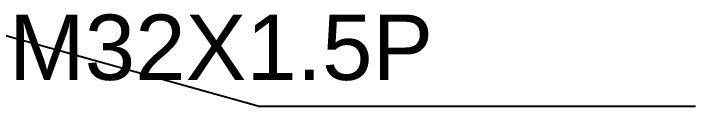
# Model space of a CAD drawing. Header units: inches. Extents: x 6332 to 6926, y -3179 to -2339.
# Drawn here: x 6451 to 6524.4, y -3022.3 to -3012.4 of the extents above; entities that cross this region are included whole.
import ezdxf

# ---------------------------------------------------------------- set-up
doc = ezdxf.new("R2010")
doc.units = ezdxf.units.IN
doc.header["$LTSCALE"] = 4.84
doc.header["$MEASUREMENT"] = 0
doc.layers.get('0').update_dxf_attribs({"linetype": 'CONTINUOUS', "lineweight": 13})
doc.layers.add('DIM', color=3, linetype='CONTINUOUS', lineweight=9)
doc.styles.get("Standard").update_dxf_attribs({"font": 'arial.ttf'})
doc.dimstyles.new('사본(2) DIMSTYLE_1', dxfattribs={"dimtxt": 7, "dimasz": 7, "dimexe": 1, "dimexo": 1, "dimgap": 3, "dimtad": 1, "dimtih": 1, "dimtoh": 1, "dimdec": 1, "dimdsep": 46, "dimtxsty": 'Standard', "dimcen": 0, "dimclrd": 3, "dimclre": 3, "dimclrt": 4, "dimadec": 1, "dimazin": 0, "dimtp": 0.3, "dimtm": 0.3, "dimtfac": 1, "dimtdec": 1, "dimtofl": 0, "dimtmove": 0, "dimatfit": 3, "dimfxl": 1, "dimtolj": 1, "dimtzin": 0, "dimarcsym": 0})

msp = doc.modelspace()

# ---------------------------------------------------------------- texts
at = {"layer": 'DIM', "color": 4, "insert": (6450.507, -3012.458), "char_height": 7, "attachment_point": 1}
msp.add_mtext_dynamic_manual_height_columns('^IM32X1.5P', width=32.01456, gutter_width=12.5, heights=[0], dxfattribs=at)

# ---------------------------------------------------------------- leaders
at = {"color": 6}
msp.add_leader([(6442.662, -3012.596), (6477.448, -3022.288), (6524.396, -3022.288)], dimstyle='사본(2) DIMSTYLE_1', override={"dimgap": 3, "dimtad": 0}, dxfattribs=at)

doc.saveas('drawing.dxf')
